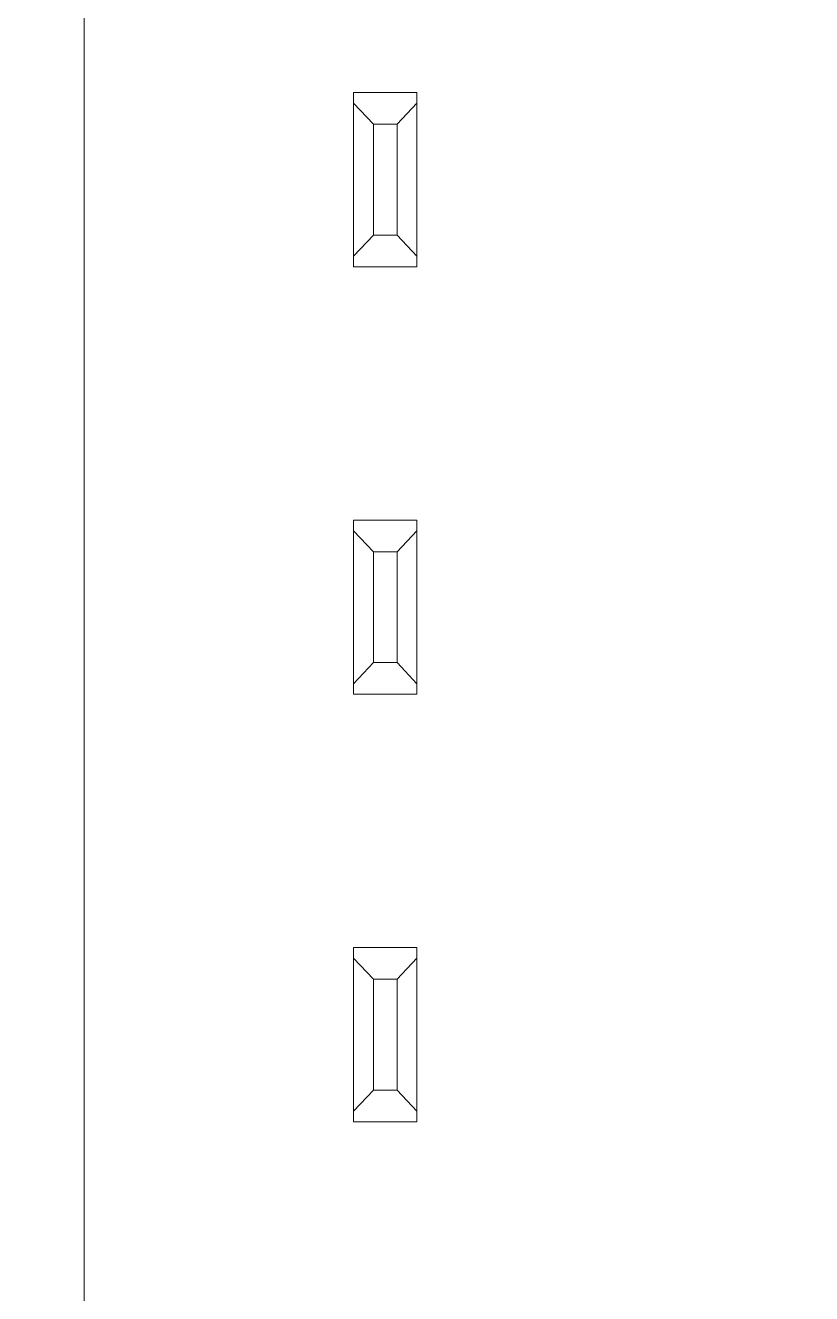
# Model space of a CAD drawing. Header units: millimetres. Extents: x 42151 to 59780, y 37376 to 44547.
# Drawn here: x 47981.18 to 47991.11, y 43211.28 to 43227.3 of the extents above; entities that cross this region are included whole.
import ezdxf

# ---------------------------------------------------------------- set-up
doc = ezdxf.new("R2010")
doc.units = ezdxf.units.MM
doc.set_wipeout_variables(frame=1)
doc.layers.add('000-PI-Oprema', color=30, linetype='Continuous', lineweight=5)
doc.layers.add('SI-ORMAR-Oprema', color=30, linetype='Continuous', lineweight=5)

# ---------------------------------------------------------------- blocks, each defined once
blk = doc.blocks.new('6ES7521-1BL00-0AB0')
at = {"layer": 'SI-ORMAR-Oprema'}
for p, q in [((-29.725, -3.719), (-29.725, -41.071)), ((-26.525, -7.846), (-26.525, -37.796)), ((-22.175, -37.796), (-22.175, -7.846)), ((-25.6, -23.159), (-25.6, -22.184)), ((-25.6, -22.184), (-24.9, -22.184)), ((-24.9, -22.184), (-24.9, -23.159)), ((-23.8, -22.184), (-23.1, -22.184)), ((-23.8, -23.159), (-23.8, -22.184)), ((-23.1, -22.184), (-23.1, -23.159)), ((-24.9, -23.159), (-25.6, -23.159)), ((-23.1, -23.159), (-23.8, -23.159)), ((-25.6, -24.659), (-25.6, -23.684)), ((-25.6, -23.684), (-24.9, -23.684)), ((-24.9, -23.684), (-24.9, -24.659)), ((-23.8, -24.659), (-23.8, -23.684)), ((-23.8, -23.684), (-23.1, -23.684)), ((-23.1, -23.684), (-23.1, -24.659)), ((-24.9, -24.659), (-25.6, -24.659)), ((-23.1, -24.659), (-23.8, -24.659)), ((-25.6, -26.159), (-25.6, -25.184)), ((-25.6, -25.184), (-24.9, -25.184)), ((-24.9, -25.184), (-24.9, -26.159)), ((-23.8, -25.184), (-23.1, -25.184)), ((-23.8, -26.159), (-23.8, -25.184)), ((-23.1, -25.184), (-23.1, -26.159)), ((-24.9, -26.159), (-25.6, -26.159)), ((-23.1, -26.159), (-23.8, -26.159)), ((-25.6, -27.659), (-25.6, -26.684)), ((-25.6, -26.684), (-24.9, -26.684)), ((-24.9, -26.684), (-24.9, -27.659)), ((-23.8, -27.659), (-23.8, -26.684)), ((-23.8, -26.684), (-23.1, -26.684)), ((-23.1, -26.684), (-23.1, -27.659)), ((-24.9, -27.659), (-25.6, -27.659)), ((-23.1, -27.659), (-23.8, -27.659)), ((-25.6, -29.159), (-25.6, -28.184)), ((-25.6, -28.184), (-24.9, -28.184)), ((-24.9, -28.184), (-24.9, -29.159)), ((-23.8, -29.159), (-23.8, -28.184)), ((-23.8, -28.184), (-23.1, -28.184)), ((-23.1, -28.184), (-23.1, -29.159)), ((-24.9, -29.159), (-25.6, -29.159)), ((-23.1, -29.159), (-23.8, -29.159)), ((-25.6, -29.684), (-24.9, -29.684)), ((-25.6, -30.659), (-25.6, -29.684)), ((-24.9, -29.684), (-24.9, -30.659)), ((-23.8, -30.659), (-23.8, -29.684)), ((-23.8, -29.684), (-23.1, -29.684)), ((-23.1, -29.684), (-23.1, -30.659)), ((-24.9, -30.659), (-25.6, -30.659)), ((-23.1, -30.659), (-23.8, -30.659)), ((-25.6, -32.159), (-25.6, -31.184)), ((-25.6, -31.184), (-24.9, -31.184)), ((-24.9, -31.184), (-24.9, -32.159)), ((-23.8, -31.184), (-23.1, -31.184)), ((-23.8, -32.159), (-23.8, -31.184)), ((-23.1, -31.184), (-23.1, -32.159)), ((-24.9, -32.159), (-25.6, -32.159)), ((-23.1, -32.159), (-23.8, -32.159)), ((-25.6, -33.659), (-25.6, -32.684)), ((-25.6, -32.684), (-24.9, -32.684)), ((-24.9, -32.684), (-24.9, -33.659)), ((-23.8, -33.659), (-23.8, -32.684)), ((-23.8, -32.684), (-23.1, -32.684)), ((-23.1, -32.684), (-23.1, -33.659)), ((-24.9, -33.659), (-25.6, -33.659)), ((-23.1, -33.659), (-23.8, -33.659)), ((-25.6, -35.159), (-25.6, -34.184)), ((-25.6, -34.184), (-24.9, -34.184)), ((-24.9, -34.184), (-24.9, -35.159)), ((-23.8, -34.184), (-23.1, -34.184)), ((-23.8, -35.159), (-23.8, -34.184)), ((-23.1, -34.184), (-23.1, -35.159)), ((-24.9, -35.159), (-25.6, -35.159)), ((-23.1, -35.159), (-23.8, -35.159)), ((-25.6, -36.659), (-25.6, -35.684)), ((-25.6, -35.684), (-24.9, -35.684)), ((-24.9, -35.684), (-24.9, -36.659)), ((-23.8, -36.659), (-23.8, -35.684)), ((-23.8, -35.684), (-23.1, -35.684)), ((-23.1, -35.684), (-23.1, -36.659)), ((-24.9, -36.659), (-25.6, -36.659)), ((-23.1, -36.659), (-23.8, -36.659)), ((-26.525, -37.796), (-22.175, -37.796))]:
    blk.add_line(p, q, dxfattribs=at)
for points, knots in [([(-23.825, -27.311), (-23.823, -27.311), (-23.821, -27.311), (-23.819, -27.311), (-23.855, -27.311), (-23.877, -27.311), (-23.969, -27.311), (-24.043, -27.311), (-24.107, -27.311), (-24.195, -27.311), (-24.265, -27.311), (-24.372, -27.311), (-24.399, -27.311), (-24.399, -27.311), (-24.376, -27.311), (-24.276, -27.311), (-24.189, -27.311), (-23.971, -27.311), (-23.892, -27.311), (-23.769, -27.311), (-23.738, -27.311), (-23.738, -27.311), (-23.78, -27.311), (-23.914, -27.311), (-23.97, -27.311), (-24.132, -27.311), (-24.212, -27.311), (-24.273, -27.311), (-24.261, -27.311), (-24.232, -27.311), (-24.12, -27.311), (-24.02, -27.311), (-23.87, -27.311), (-23.85, -27.311), (-23.825, -27.311)], [0, 0, 0, 0, 0.010991, 0.010991, 0.010991, 0.018587, 0.018587, 0.105127, 0.105127, 0.105127, 0.18587, 0.18587, 0.273503, 0.273503, 0.346938, 0.346938, 0.435628, 0.435628, 0.506463, 0.506463, 0.57745, 0.57745, 0.665184, 0.665184, 0.717801, 0.717801, 0.802348, 0.802348, 0.802348, 0.876554, 0.876554, 0.987962, 0.987962, 1, 1, 1, 1]), ([(-24.218, -27.311), (-24.178, -27.311), (-24.126, -27.311), (-23.999, -27.311), (-23.948, -27.311), (-23.909, -27.311), (-23.873, -27.311), (-23.855, -27.311), (-23.855, -27.311), (-23.874, -27.311), (-23.913, -27.311), (-23.951, -27.311), (-24.002, -27.311), (-24.129, -27.311), (-24.18, -27.311), (-24.257, -27.311), (-24.276, -27.311), (-24.276, -27.311), (-24.257, -27.311), (-24.218, -27.311)], [0, 0, 0, 0, 0.125796, 0.125796, 0.249003, 0.249003, 0.249003, 0.378129, 0.378129, 0.509197, 0.509197, 0.509197, 0.63137, 0.63137, 0.755597, 0.755597, 0.879854, 0.879854, 1, 1, 1, 1]), ([(-23.534, -27.311), (-23.534, -27.311), (-23.534, -27.311), (-23.534, -27.311), (-23.351, -27.311), (-23.168, -27.311), (-22.985, -27.311), (-22.985, -27.311), (-22.985, -27.311), (-22.985, -27.311), (-23.13, -27.311), (-23.274, -27.311), (-23.419, -27.311), (-23.419, -27.311), (-23.419, -27.311), (-23.419, -27.311), (-23.288, -27.311), (-23.157, -27.311), (-23.027, -27.311), (-23.027, -27.311), (-23.027, -27.311), (-23.027, -27.311), (-23.157, -27.311), (-23.288, -27.311), (-23.419, -27.311), (-23.419, -27.311), (-23.419, -27.311), (-23.419, -27.311), (-23.281, -27.311), (-23.144, -27.311), (-23.006, -27.311), (-23.006, -27.311), (-23.006, -27.311), (-23.006, -27.311), (-23.182, -27.311), (-23.358, -27.311), (-23.534, -27.311)], [0, 0, 0, 0, 0.21251, 0.21251, 0.21251, 0.329171, 0.329171, 0.329171, 0.349421, 0.349421, 0.349421, 0.441501, 0.441501, 0.441501, 0.5189, 0.5189, 0.5189, 0.602149, 0.602149, 0.602149, 0.622398, 0.622398, 0.622398, 0.705647, 0.705647, 0.705647, 0.780009, 0.780009, 0.780009, 0.867589, 0.867589, 0.867589, 0.887839, 0.887839, 0.887839, 1, 1, 1, 1]), ([(-22.797, -27.311), (-22.802, -27.311), (-22.807, -27.311), (-22.812, -27.311), (-22.718, -27.311), (-22.634, -27.311), (-22.459, -27.311), (-22.379, -27.311), (-22.257, -27.311), (-22.226, -27.311), (-22.226, -27.311), (-22.252, -27.311), (-22.326, -27.311), (-22.352, -27.311), (-22.38, -27.311), (-22.409, -27.311), (-22.45, -27.311), (-22.579, -27.311), (-22.629, -27.311), (-22.685, -27.311), (-22.699, -27.311), (-22.699, -27.311), (-22.68, -27.311), (-22.607, -27.311), (-22.562, -27.311), (-22.441, -27.311), (-22.37, -27.311), (-22.296, -27.311), (-22.288, -27.311), (-22.28, -27.311), (-22.272, -27.311), (-22.363, -27.311), (-22.442, -27.311), (-22.56, -27.311), (-22.607, -27.311), (-22.702, -27.311), (-22.74, -27.311), (-22.804, -27.311), (-22.821, -27.311), (-22.821, -27.311), (-22.796, -27.311), (-22.745, -27.311), (-22.725, -27.311), (-22.703, -27.311), (-22.653, -27.311), (-22.611, -27.311), (-22.471, -27.311), (-22.418, -27.311), (-22.393, -27.311), (-22.363, -27.311), (-22.348, -27.311), (-22.348, -27.311), (-22.366, -27.311), (-22.439, -27.311), (-22.489, -27.311), (-22.624, -27.311), (-22.706, -27.311), (-22.797, -27.311)], [0, 0, 0, 0, 0.016409, 0.016409, 0.016409, 0.058225, 0.058225, 0.111721, 0.111721, 0.167922, 0.167922, 0.218101, 0.218101, 0.238646, 0.238646, 0.238646, 0.267196, 0.267196, 0.3048, 0.3048, 0.342404, 0.342404, 0.386356, 0.386356, 0.429009, 0.429009, 0.484244, 0.484244, 0.484244, 0.508937, 0.508937, 0.508937, 0.565074, 0.565074, 0.607508, 0.607508, 0.654788, 0.654788, 0.718615, 0.718615, 0.789618, 0.789618, 0.789618, 0.810403, 0.810403, 0.831095, 0.831095, 0.860135, 0.860135, 0.860135, 0.891325, 0.891325, 0.924863, 0.924863, 0.960516, 0.960516, 1, 1, 1, 1])]:
    blk.add_open_spline(points, degree=3, knots=knots, dxfattribs=at)
blk.add_wipeout([(-17.4, 69.029), (17.4, 69.029), (17.4, -77.971), (-17.4, -77.971)]).dxf.layer = 'SI-ORMAR-Oprema'
blk.add_wipeout([(-17.4, 69.029), (17.4, 69.029), (17.4, -77.971), (-17.4, -77.971)]).dxf.layer = 'SI-ORMAR-Oprema'
for p, q in [((3.5, 49.229), (3.5, -51.671)), ((6.9, -22.771), (7.7, -22.771)), ((6.9, -22.905), (6.9, -22.771)), ((6.9, -24.838), (6.9, -22.905)), ((7.15, -23.171), (6.9, -22.905)), ((7.7, -22.905), (7.45, -23.171)), ((7.7, -22.771), (7.7, -22.905)), ((7.7, -22.905), (7.7, -24.838)), ((7.15, -23.171), (7.15, -24.571)), ((7.45, -23.171), (7.15, -23.171)), ((7.45, -24.571), (7.45, -23.171)), ((6.9, -24.838), (7.15, -24.571)), ((7.15, -24.571), (7.45, -24.571)), ((7.45, -24.571), (7.7, -24.838)), ((6.9, -24.971), (6.9, -24.838)), ((7.7, -24.971), (6.9, -24.971)), ((7.7, -24.838), (7.7, -24.971)), ((6.9, -28.171), (7.7, -28.171)), ((6.9, -28.305), (6.9, -28.171)), ((7.7, -28.171), (7.7, -28.305)), ((6.9, -30.238), (6.9, -28.305)), ((7.15, -28.571), (6.9, -28.305)), ((7.7, -28.305), (7.45, -28.571)), ((7.7, -28.305), (7.7, -30.238)), ((7.15, -28.571), (7.15, -29.971)), ((7.45, -28.571), (7.15, -28.571)), ((7.45, -29.971), (7.45, -28.571)), ((6.9, -30.238), (7.15, -29.971)), ((7.15, -29.971), (7.45, -29.971)), ((7.45, -29.971), (7.7, -30.238)), ((6.9, -30.371), (6.9, -30.238)), ((7.7, -30.238), (7.7, -30.371)), ((7.7, -30.371), (6.9, -30.371)), ((6.9, -33.571), (7.7, -33.571)), ((6.9, -33.705), (6.9, -33.571)), ((7.7, -33.571), (7.7, -33.705)), ((6.9, -35.638), (6.9, -33.705)), ((7.15, -33.971), (6.9, -33.705)), ((7.7, -33.705), (7.45, -33.971)), ((7.7, -33.705), (7.7, -35.638)), ((7.45, -33.971), (7.15, -33.971)), ((7.15, -33.971), (7.15, -35.371)), ((7.45, -35.371), (7.45, -33.971)), ((6.9, -35.638), (7.15, -35.371)), ((7.15, -35.371), (7.45, -35.371)), ((7.45, -35.371), (7.7, -35.638)), ((6.9, -35.771), (6.9, -35.638)), ((7.7, -35.638), (7.7, -35.771)), ((7.7, -35.771), (6.9, -35.771))]:
    blk.add_line(p, q, dxfattribs=at)

msp = doc.modelspace()

# ---------------------------------------------------------------- block references
at = {"layer": '000-PI-Oprema', "ltscale": 0.25}
msp.add_blockref('6ES7521-1BL00-0AB0', (48013.227, 43249.218), dxfattribs=at)

# ---------------------------------------------------------------- next in the draw order: block references
msp.add_blockref('6ES7521-1BL00-0AB0', (47978.427, 43249.218), dxfattribs=at)

doc.saveas('drawing.dxf')
